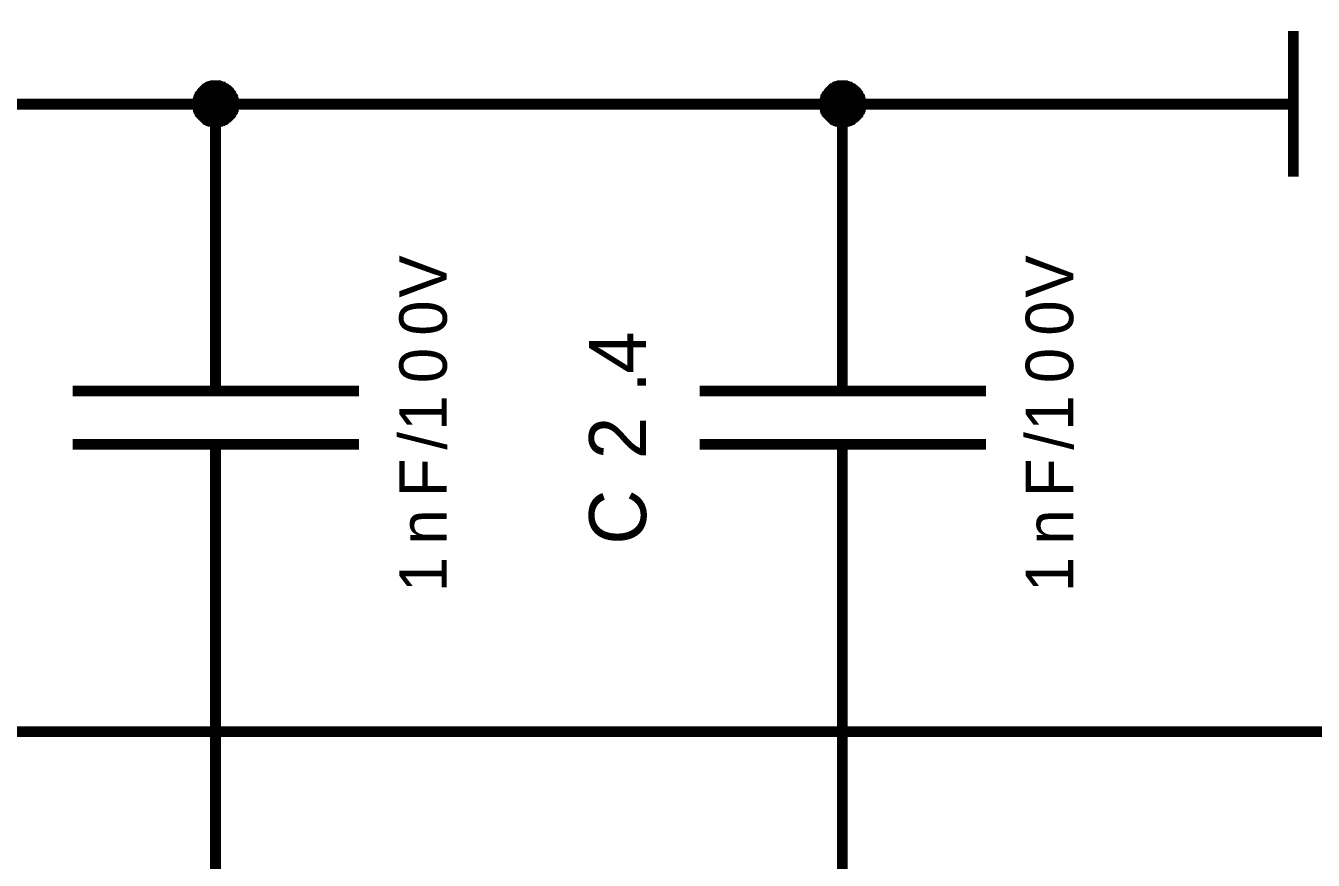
# Model space of a CAD drawing. Header units: millimetres. Extents: x 0 to 420, y 0 to 297.
# Drawn here: x 317.15 to 353.08, y 216.4 to 239.67 of the extents above; entities that cross this region are included whole.
import ezdxf

# ---------------------------------------------------------------- set-up
doc = ezdxf.new("R2010")
doc.units = ezdxf.units.MM
doc.layers.add('Sheet', color=255, linetype='Continuous')

msp = doc.modelspace()

# ---------------------------------------------------------------- linework, layer by layer
at = {"layer": 'Sheet'}
for points, const_width in [([(352.521, 239.524), (352.521, 235.467)], 0.3), ([(321.951, 237.487), (321.951, 237.521), (321.951, 237.537), (321.951, 237.57), (321.968, 237.587), (321.968, 237.62), (321.968, 237.636), (321.985, 237.67), (321.985, 237.686), (322.001, 237.703), (322.018, 237.736), (322.018, 237.752), (322.034, 237.769), (322.051, 237.785), (322.067, 237.819), (322.084, 237.835), (322.1, 237.852), (322.117, 237.868), (322.134, 237.885), (322.15, 237.901), (322.167, 237.918), (322.183, 237.918), (322.216, 237.934), (322.233, 237.951), (322.249, 237.968), (322.282, 237.968), (322.299, 237.984), (322.316, 237.984), (322.349, 237.984), (322.365, 238.001), (322.398, 238.001), (322.415, 238.001), (322.448, 238.001)], 0.3), ([(321.951, 237.487), (321.951, 237.521), (321.951, 237.537), (321.951, 237.57), (321.968, 237.587), (321.968, 237.62), (321.968, 237.636), (321.985, 237.67), (321.985, 237.686), (322.001, 237.703), (322.018, 237.736), (322.018, 237.752), (322.034, 237.769), (322.051, 237.785), (322.067, 237.819), (322.084, 237.835), (322.1, 237.852), (322.117, 237.868), (322.134, 237.885), (322.15, 237.901), (322.167, 237.918), (322.183, 237.918), (322.216, 237.934), (322.233, 237.951), (322.249, 237.968), (322.282, 237.968), (322.299, 237.984), (322.316, 237.984), (322.349, 237.984), (322.365, 238.001), (322.398, 238.001), (322.415, 238.001), (322.448, 238.001)], 0.3), ([(321.951, 237.487), (321.951, 237.521), (321.951, 237.537), (321.951, 237.57), (321.968, 237.587), (321.968, 237.62), (321.968, 237.636), (321.985, 237.67), (321.985, 237.686), (322.001, 237.703), (322.018, 237.736), (322.018, 237.752), (322.034, 237.769), (322.051, 237.785), (322.067, 237.819), (322.084, 237.835), (322.1, 237.852), (322.117, 237.868), (322.134, 237.885), (322.15, 237.901), (322.167, 237.918), (322.183, 237.918), (322.216, 237.934), (322.233, 237.951), (322.249, 237.968), (322.282, 237.968), (322.299, 237.984), (322.316, 237.984), (322.349, 237.984), (322.365, 238.001), (322.398, 238.001), (322.415, 238.001), (322.448, 238.001)], 0.3), ([(321.951, 237.487), (321.951, 237.521), (321.951, 237.537), (321.951, 237.57), (321.968, 237.587), (321.968, 237.62), (321.968, 237.636), (321.985, 237.67), (321.985, 237.686), (322.001, 237.703), (322.018, 237.736), (322.018, 237.752), (322.034, 237.769), (322.051, 237.785), (322.067, 237.819), (322.084, 237.835), (322.1, 237.852), (322.117, 237.868), (322.134, 237.885), (322.15, 237.901), (322.167, 237.918), (322.183, 237.918), (322.216, 237.934), (322.233, 237.951), (322.249, 237.968), (322.282, 237.968), (322.299, 237.984), (322.316, 237.984), (322.349, 237.984), (322.365, 238.001), (322.398, 238.001), (322.415, 238.001), (322.448, 238.001)], 0.3), ([(321.951, 237.487), (321.951, 237.521), (321.951, 237.537), (321.951, 237.57), (321.968, 237.587), (321.968, 237.62), (321.968, 237.636), (321.985, 237.67), (321.985, 237.686), (322.001, 237.703), (322.018, 237.736), (322.018, 237.752), (322.034, 237.769), (322.051, 237.785), (322.067, 237.819), (322.084, 237.835), (322.1, 237.852), (322.117, 237.868), (322.134, 237.885), (322.15, 237.901), (322.167, 237.918), (322.183, 237.918), (322.216, 237.934), (322.233, 237.951), (322.249, 237.968), (322.282, 237.968), (322.299, 237.984), (322.316, 237.984), (322.349, 237.984), (322.365, 238.001), (322.398, 238.001), (322.415, 238.001), (322.448, 238.001)], 0.0991), ([(321.951, 237.487), (321.951, 237.521), (321.951, 237.537), (321.951, 237.57), (321.968, 237.587), (321.968, 237.62), (321.968, 237.636), (321.985, 237.67), (321.985, 237.686), (322.001, 237.703), (322.018, 237.736), (322.018, 237.752), (322.034, 237.769), (322.051, 237.785), (322.067, 237.819), (322.084, 237.835), (322.1, 237.852), (322.117, 237.868), (322.134, 237.885), (322.15, 237.901), (322.167, 237.918), (322.183, 237.918), (322.216, 237.934), (322.233, 237.951), (322.249, 237.968), (322.282, 237.968), (322.299, 237.984), (322.316, 237.984), (322.349, 237.984), (322.365, 238.001), (322.398, 238.001), (322.415, 238.001), (322.448, 238.001)], 0.0991), ([(321.951, 237.487), (321.951, 237.521), (321.951, 237.537), (321.951, 237.57), (321.968, 237.587), (321.968, 237.62), (321.968, 237.636), (321.985, 237.67), (321.985, 237.686), (322.001, 237.703), (322.018, 237.736), (322.018, 237.752), (322.034, 237.769), (322.051, 237.785), (322.067, 237.819), (322.084, 237.835), (322.1, 237.852), (322.117, 237.868), (322.134, 237.885), (322.15, 237.901), (322.167, 237.918), (322.183, 237.918), (322.216, 237.934), (322.233, 237.951), (322.249, 237.968), (322.282, 237.968), (322.299, 237.984), (322.316, 237.984), (322.349, 237.984), (322.365, 238.001), (322.398, 238.001), (322.415, 238.001), (322.448, 238.001)], 0.0991), ([(321.951, 237.487), (321.951, 237.521), (321.951, 237.537), (321.951, 237.57), (321.968, 237.587), (321.968, 237.62), (321.968, 237.636), (321.985, 237.67), (321.985, 237.686), (322.001, 237.703), (322.018, 237.736), (322.018, 237.752), (322.034, 237.769), (322.051, 237.785), (322.067, 237.819), (322.084, 237.835), (322.1, 237.852), (322.117, 237.868), (322.134, 237.885), (322.15, 237.901), (322.167, 237.918), (322.183, 237.918), (322.216, 237.934), (322.233, 237.951), (322.249, 237.968), (322.282, 237.968), (322.299, 237.984), (322.316, 237.984), (322.349, 237.984), (322.365, 238.001), (322.398, 238.001), (322.415, 238.001), (322.448, 238.001)], 0.0991), ([(322.448, 238.001), (322.448, 238.001)], 0.3), ([(322.448, 238.001), (322.481, 238.001), (322.498, 238.001), (322.531, 238.001), (322.547, 237.984), (322.58, 237.984), (322.597, 237.984), (322.63, 237.968), (322.647, 237.968), (322.663, 237.951), (322.696, 237.934), (322.713, 237.918), (322.729, 237.918), (322.746, 237.901), (322.779, 237.885), (322.796, 237.868), (322.812, 237.852), (322.829, 237.835), (322.845, 237.819), (322.862, 237.785), (322.878, 237.769), (322.878, 237.752), (322.895, 237.736), (322.911, 237.703), (322.928, 237.686), (322.928, 237.67), (322.945, 237.636), (322.945, 237.62), (322.945, 237.587), (322.961, 237.57), (322.961, 237.537), (322.961, 237.521), (322.961, 237.487)], 0.3), ([(322.448, 238.001), (322.448, 238.001)], 0.3), ([(322.448, 238.001), (322.481, 238.001), (322.498, 238.001), (322.531, 238.001), (322.547, 237.984), (322.58, 237.984), (322.597, 237.984), (322.63, 237.968), (322.647, 237.968), (322.663, 237.951), (322.696, 237.934), (322.713, 237.918), (322.729, 237.918), (322.746, 237.901), (322.779, 237.885), (322.796, 237.868), (322.812, 237.852), (322.829, 237.835), (322.845, 237.819), (322.862, 237.785), (322.878, 237.769), (322.878, 237.752), (322.895, 237.736), (322.911, 237.703), (322.928, 237.686), (322.928, 237.67), (322.945, 237.636), (322.945, 237.62), (322.945, 237.587), (322.961, 237.57), (322.961, 237.537), (322.961, 237.521), (322.961, 237.487)], 0.3), ([(322.448, 238.001), (322.448, 238.001)], 0.3), ([(322.448, 238.001), (322.481, 238.001), (322.498, 238.001), (322.531, 238.001), (322.547, 237.984), (322.58, 237.984), (322.597, 237.984), (322.63, 237.968), (322.647, 237.968), (322.663, 237.951), (322.696, 237.934), (322.713, 237.918), (322.729, 237.918), (322.746, 237.901), (322.779, 237.885), (322.796, 237.868), (322.812, 237.852), (322.829, 237.835), (322.845, 237.819), (322.862, 237.785), (322.878, 237.769), (322.878, 237.752), (322.895, 237.736), (322.911, 237.703), (322.928, 237.686), (322.928, 237.67), (322.945, 237.636), (322.945, 237.62), (322.945, 237.587), (322.961, 237.57), (322.961, 237.537), (322.961, 237.521), (322.961, 237.487)], 0.3), ([(322.448, 238.001), (322.448, 238.001)], 0.3), ([(322.448, 238.001), (322.481, 238.001), (322.498, 238.001), (322.531, 238.001), (322.547, 237.984), (322.58, 237.984), (322.597, 237.984), (322.63, 237.968), (322.647, 237.968), (322.663, 237.951), (322.696, 237.934), (322.713, 237.918), (322.729, 237.918), (322.746, 237.901), (322.779, 237.885), (322.796, 237.868), (322.812, 237.852), (322.829, 237.835), (322.845, 237.819), (322.862, 237.785), (322.878, 237.769), (322.878, 237.752), (322.895, 237.736), (322.911, 237.703), (322.928, 237.686), (322.928, 237.67), (322.945, 237.636), (322.945, 237.62), (322.945, 237.587), (322.961, 237.57), (322.961, 237.537), (322.961, 237.521), (322.961, 237.487)], 0.3), ([(322.448, 238.001), (322.448, 238.001)], 0.0991), ([(322.448, 238.001), (322.481, 238.001), (322.498, 238.001), (322.531, 238.001), (322.547, 237.984), (322.58, 237.984), (322.597, 237.984), (322.63, 237.968), (322.647, 237.968), (322.663, 237.951), (322.696, 237.934), (322.713, 237.918), (322.729, 237.918), (322.746, 237.901), (322.779, 237.885), (322.796, 237.868), (322.812, 237.852), (322.829, 237.835), (322.845, 237.819), (322.862, 237.785), (322.878, 237.769), (322.878, 237.752), (322.895, 237.736), (322.911, 237.703), (322.928, 237.686), (322.928, 237.67), (322.945, 237.636), (322.945, 237.62), (322.945, 237.587), (322.961, 237.57), (322.961, 237.537), (322.961, 237.521), (322.961, 237.487)], 0.0991), ([(322.448, 238.001), (322.448, 238.001)], 0.0991), ([(322.448, 238.001), (322.481, 238.001), (322.498, 238.001), (322.531, 238.001), (322.547, 237.984), (322.58, 237.984), (322.597, 237.984), (322.63, 237.968), (322.647, 237.968), (322.663, 237.951), (322.696, 237.934), (322.713, 237.918), (322.729, 237.918), (322.746, 237.901), (322.779, 237.885), (322.796, 237.868), (322.812, 237.852), (322.829, 237.835), (322.845, 237.819), (322.862, 237.785), (322.878, 237.769), (322.878, 237.752), (322.895, 237.736), (322.911, 237.703), (322.928, 237.686), (322.928, 237.67), (322.945, 237.636), (322.945, 237.62), (322.945, 237.587), (322.961, 237.57), (322.961, 237.537), (322.961, 237.521), (322.961, 237.487)], 0.0991), ([(322.448, 238.001), (322.448, 238.001)], 0.0991), ([(322.448, 238.001), (322.481, 238.001), (322.498, 238.001), (322.531, 238.001), (322.547, 237.984), (322.58, 237.984), (322.597, 237.984), (322.63, 237.968), (322.647, 237.968), (322.663, 237.951), (322.696, 237.934), (322.713, 237.918), (322.729, 237.918), (322.746, 237.901), (322.779, 237.885), (322.796, 237.868), (322.812, 237.852), (322.829, 237.835), (322.845, 237.819), (322.862, 237.785), (322.878, 237.769), (322.878, 237.752), (322.895, 237.736), (322.911, 237.703), (322.928, 237.686), (322.928, 237.67), (322.945, 237.636), (322.945, 237.62), (322.945, 237.587), (322.961, 237.57), (322.961, 237.537), (322.961, 237.521), (322.961, 237.487)], 0.0991), ([(322.448, 238.001), (322.448, 238.001)], 0.0991), ([(322.448, 238.001), (322.481, 238.001), (322.498, 238.001), (322.531, 238.001), (322.547, 237.984), (322.58, 237.984), (322.597, 237.984), (322.63, 237.968), (322.647, 237.968), (322.663, 237.951), (322.696, 237.934), (322.713, 237.918), (322.729, 237.918), (322.746, 237.901), (322.779, 237.885), (322.796, 237.868), (322.812, 237.852), (322.829, 237.835), (322.845, 237.819), (322.862, 237.785), (322.878, 237.769), (322.878, 237.752), (322.895, 237.736), (322.911, 237.703), (322.928, 237.686), (322.928, 237.67), (322.945, 237.636), (322.945, 237.62), (322.945, 237.587), (322.961, 237.57), (322.961, 237.537), (322.961, 237.521), (322.961, 237.487)], 0.0991), ([(339.446, 237.487), (339.446, 237.521), (339.446, 237.537), (339.446, 237.57), (339.462, 237.587), (339.462, 237.62), (339.462, 237.636), (339.479, 237.67), (339.479, 237.686), (339.496, 237.703), (339.512, 237.736), (339.512, 237.752), (339.529, 237.769), (339.545, 237.785), (339.562, 237.819), (339.578, 237.835), (339.595, 237.852), (339.611, 237.868), (339.628, 237.885), (339.645, 237.901), (339.661, 237.918), (339.678, 237.918), (339.711, 237.934), (339.727, 237.951), (339.744, 237.968), (339.777, 237.968), (339.794, 237.984), (339.81, 237.984), (339.843, 237.984), (339.86, 238.001), (339.893, 238.001), (339.909, 238.001), (339.942, 238.001)], 0.3), ([(339.446, 237.487), (339.446, 237.521), (339.446, 237.537), (339.446, 237.57), (339.462, 237.587), (339.462, 237.62), (339.462, 237.636), (339.479, 237.67), (339.479, 237.686), (339.496, 237.703), (339.512, 237.736), (339.512, 237.752), (339.529, 237.769), (339.545, 237.785), (339.562, 237.819), (339.578, 237.835), (339.595, 237.852), (339.611, 237.868), (339.628, 237.885), (339.645, 237.901), (339.661, 237.918), (339.678, 237.918), (339.711, 237.934), (339.727, 237.951), (339.744, 237.968), (339.777, 237.968), (339.794, 237.984), (339.81, 237.984), (339.843, 237.984), (339.86, 238.001), (339.893, 238.001), (339.909, 238.001), (339.942, 238.001)], 0.3), ([(339.446, 237.487), (339.446, 237.521), (339.446, 237.537), (339.446, 237.57), (339.462, 237.587), (339.462, 237.62), (339.462, 237.636), (339.479, 237.67), (339.479, 237.686), (339.496, 237.703), (339.512, 237.736), (339.512, 237.752), (339.529, 237.769), (339.545, 237.785), (339.562, 237.819), (339.578, 237.835), (339.595, 237.852), (339.611, 237.868), (339.628, 237.885), (339.645, 237.901), (339.661, 237.918), (339.678, 237.918), (339.711, 237.934), (339.727, 237.951), (339.744, 237.968), (339.777, 237.968), (339.794, 237.984), (339.81, 237.984), (339.843, 237.984), (339.86, 238.001), (339.893, 238.001), (339.909, 238.001), (339.942, 238.001)], 0.3), ([(339.446, 237.487), (339.446, 237.521), (339.446, 237.537), (339.446, 237.57), (339.462, 237.587), (339.462, 237.62), (339.462, 237.636), (339.479, 237.67), (339.479, 237.686), (339.496, 237.703), (339.512, 237.736), (339.512, 237.752), (339.529, 237.769), (339.545, 237.785), (339.562, 237.819), (339.578, 237.835), (339.595, 237.852), (339.611, 237.868), (339.628, 237.885), (339.645, 237.901), (339.661, 237.918), (339.678, 237.918), (339.711, 237.934), (339.727, 237.951), (339.744, 237.968), (339.777, 237.968), (339.794, 237.984), (339.81, 237.984), (339.843, 237.984), (339.86, 238.001), (339.893, 238.001), (339.909, 238.001), (339.942, 238.001)], 0.3), ([(339.446, 237.487), (339.446, 237.521), (339.446, 237.537), (339.446, 237.57), (339.462, 237.587), (339.462, 237.62), (339.462, 237.636), (339.479, 237.67), (339.479, 237.686), (339.496, 237.703), (339.512, 237.736), (339.512, 237.752), (339.529, 237.769), (339.545, 237.785), (339.562, 237.819), (339.578, 237.835), (339.595, 237.852), (339.611, 237.868), (339.628, 237.885), (339.645, 237.901), (339.661, 237.918), (339.678, 237.918), (339.711, 237.934), (339.727, 237.951), (339.744, 237.968), (339.777, 237.968), (339.794, 237.984), (339.81, 237.984), (339.843, 237.984), (339.86, 238.001), (339.893, 238.001), (339.909, 238.001), (339.942, 238.001)], 0.0991), ([(339.446, 237.487), (339.446, 237.521), (339.446, 237.537), (339.446, 237.57), (339.462, 237.587), (339.462, 237.62), (339.462, 237.636), (339.479, 237.67), (339.479, 237.686), (339.496, 237.703), (339.512, 237.736), (339.512, 237.752), (339.529, 237.769), (339.545, 237.785), (339.562, 237.819), (339.578, 237.835), (339.595, 237.852), (339.611, 237.868), (339.628, 237.885), (339.645, 237.901), (339.661, 237.918), (339.678, 237.918), (339.711, 237.934), (339.727, 237.951), (339.744, 237.968), (339.777, 237.968), (339.794, 237.984), (339.81, 237.984), (339.843, 237.984), (339.86, 238.001), (339.893, 238.001), (339.909, 238.001), (339.942, 238.001)], 0.0991), ([(339.446, 237.487), (339.446, 237.521), (339.446, 237.537), (339.446, 237.57), (339.462, 237.587), (339.462, 237.62), (339.462, 237.636), (339.479, 237.67), (339.479, 237.686), (339.496, 237.703), (339.512, 237.736), (339.512, 237.752), (339.529, 237.769), (339.545, 237.785), (339.562, 237.819), (339.578, 237.835), (339.595, 237.852), (339.611, 237.868), (339.628, 237.885), (339.645, 237.901), (339.661, 237.918), (339.678, 237.918), (339.711, 237.934), (339.727, 237.951), (339.744, 237.968), (339.777, 237.968), (339.794, 237.984), (339.81, 237.984), (339.843, 237.984), (339.86, 238.001), (339.893, 238.001), (339.909, 238.001), (339.942, 238.001)], 0.0991), ([(339.446, 237.487), (339.446, 237.521), (339.446, 237.537), (339.446, 237.57), (339.462, 237.587), (339.462, 237.62), (339.462, 237.636), (339.479, 237.67), (339.479, 237.686), (339.496, 237.703), (339.512, 237.736), (339.512, 237.752), (339.529, 237.769), (339.545, 237.785), (339.562, 237.819), (339.578, 237.835), (339.595, 237.852), (339.611, 237.868), (339.628, 237.885), (339.645, 237.901), (339.661, 237.918), (339.678, 237.918), (339.711, 237.934), (339.727, 237.951), (339.744, 237.968), (339.777, 237.968), (339.794, 237.984), (339.81, 237.984), (339.843, 237.984), (339.86, 238.001), (339.893, 238.001), (339.909, 238.001), (339.942, 238.001)], 0.0991), ([(339.942, 238.001), (339.942, 238.001)], 0.3), ([(339.942, 238.001), (339.976, 238.001), (339.992, 238.001), (340.025, 238.001), (340.042, 237.984), (340.075, 237.984), (340.091, 237.984), (340.125, 237.968), (340.141, 237.968), (340.158, 237.951), (340.191, 237.934), (340.207, 237.918), (340.224, 237.918), (340.24, 237.901), (340.273, 237.885), (340.29, 237.868), (340.307, 237.852), (340.323, 237.835), (340.34, 237.819), (340.356, 237.785), (340.373, 237.769), (340.373, 237.752), (340.389, 237.736), (340.406, 237.703), (340.422, 237.686), (340.422, 237.67), (340.439, 237.636), (340.439, 237.62), (340.439, 237.587), (340.456, 237.57), (340.456, 237.537), (340.456, 237.521), (340.456, 237.487)], 0.3), ([(339.942, 238.001), (339.942, 238.001)], 0.3), ([(339.942, 238.001), (339.976, 238.001), (339.992, 238.001), (340.025, 238.001), (340.042, 237.984), (340.075, 237.984), (340.091, 237.984), (340.125, 237.968), (340.141, 237.968), (340.158, 237.951), (340.191, 237.934), (340.207, 237.918), (340.224, 237.918), (340.24, 237.901), (340.273, 237.885), (340.29, 237.868), (340.307, 237.852), (340.323, 237.835), (340.34, 237.819), (340.356, 237.785), (340.373, 237.769), (340.373, 237.752), (340.389, 237.736), (340.406, 237.703), (340.422, 237.686), (340.422, 237.67), (340.439, 237.636), (340.439, 237.62), (340.439, 237.587), (340.456, 237.57), (340.456, 237.537), (340.456, 237.521), (340.456, 237.487)], 0.3), ([(339.942, 238.001), (339.942, 238.001)], 0.3), ([(339.942, 238.001), (339.976, 238.001), (339.992, 238.001), (340.025, 238.001), (340.042, 237.984), (340.075, 237.984), (340.091, 237.984), (340.125, 237.968), (340.141, 237.968), (340.158, 237.951), (340.191, 237.934), (340.207, 237.918), (340.224, 237.918), (340.24, 237.901), (340.273, 237.885), (340.29, 237.868), (340.307, 237.852), (340.323, 237.835), (340.34, 237.819), (340.356, 237.785), (340.373, 237.769), (340.373, 237.752), (340.389, 237.736), (340.406, 237.703), (340.422, 237.686), (340.422, 237.67), (340.439, 237.636), (340.439, 237.62), (340.439, 237.587), (340.456, 237.57), (340.456, 237.537), (340.456, 237.521), (340.456, 237.487)], 0.3), ([(339.942, 238.001), (339.942, 238.001)], 0.3), ([(339.942, 238.001), (339.976, 238.001), (339.992, 238.001), (340.025, 238.001), (340.042, 237.984), (340.075, 237.984), (340.091, 237.984), (340.125, 237.968), (340.141, 237.968), (340.158, 237.951), (340.191, 237.934), (340.207, 237.918), (340.224, 237.918), (340.24, 237.901), (340.273, 237.885), (340.29, 237.868), (340.307, 237.852), (340.323, 237.835), (340.34, 237.819), (340.356, 237.785), (340.373, 237.769), (340.373, 237.752), (340.389, 237.736), (340.406, 237.703), (340.422, 237.686), (340.422, 237.67), (340.439, 237.636), (340.439, 237.62), (340.439, 237.587), (340.456, 237.57), (340.456, 237.537), (340.456, 237.521), (340.456, 237.487)], 0.3), ([(339.942, 238.001), (339.942, 238.001)], 0.0991), ([(339.942, 238.001), (339.976, 238.001), (339.992, 238.001), (340.025, 238.001), (340.042, 237.984), (340.075, 237.984), (340.091, 237.984), (340.125, 237.968), (340.141, 237.968), (340.158, 237.951), (340.191, 237.934), (340.207, 237.918), (340.224, 237.918), (340.24, 237.901), (340.273, 237.885), (340.29, 237.868), (340.307, 237.852), (340.323, 237.835), (340.34, 237.819), (340.356, 237.785), (340.373, 237.769), (340.373, 237.752), (340.389, 237.736), (340.406, 237.703), (340.422, 237.686), (340.422, 237.67), (340.439, 237.636), (340.439, 237.62), (340.439, 237.587), (340.456, 237.57), (340.456, 237.537), (340.456, 237.521), (340.456, 237.487)], 0.0991), ([(339.942, 238.001), (339.942, 238.001)], 0.0991), ([(339.942, 238.001), (339.976, 238.001), (339.992, 238.001), (340.025, 238.001), (340.042, 237.984), (340.075, 237.984), (340.091, 237.984), (340.125, 237.968), (340.141, 237.968), (340.158, 237.951), (340.191, 237.934), (340.207, 237.918), (340.224, 237.918), (340.24, 237.901), (340.273, 237.885), (340.29, 237.868), (340.307, 237.852), (340.323, 237.835), (340.34, 237.819), (340.356, 237.785), (340.373, 237.769), (340.373, 237.752), (340.389, 237.736), (340.406, 237.703), (340.422, 237.686), (340.422, 237.67), (340.439, 237.636), (340.439, 237.62), (340.439, 237.587), (340.456, 237.57), (340.456, 237.537), (340.456, 237.521), (340.456, 237.487)], 0.0991), ([(339.942, 238.001), (339.942, 238.001)], 0.0991), ([(339.942, 238.001), (339.976, 238.001), (339.992, 238.001), (340.025, 238.001), (340.042, 237.984), (340.075, 237.984), (340.091, 237.984), (340.125, 237.968), (340.141, 237.968), (340.158, 237.951), (340.191, 237.934), (340.207, 237.918), (340.224, 237.918), (340.24, 237.901), (340.273, 237.885), (340.29, 237.868), (340.307, 237.852), (340.323, 237.835), (340.34, 237.819), (340.356, 237.785), (340.373, 237.769), (340.373, 237.752), (340.389, 237.736), (340.406, 237.703), (340.422, 237.686), (340.422, 237.67), (340.439, 237.636), (340.439, 237.62), (340.439, 237.587), (340.456, 237.57), (340.456, 237.537), (340.456, 237.521), (340.456, 237.487)], 0.0991), ([(339.942, 238.001), (339.942, 238.001)], 0.0991), ([(339.942, 238.001), (339.976, 238.001), (339.992, 238.001), (340.025, 238.001), (340.042, 237.984), (340.075, 237.984), (340.091, 237.984), (340.125, 237.968), (340.141, 237.968), (340.158, 237.951), (340.191, 237.934), (340.207, 237.918), (340.224, 237.918), (340.24, 237.901), (340.273, 237.885), (340.29, 237.868), (340.307, 237.852), (340.323, 237.835), (340.34, 237.819), (340.356, 237.785), (340.373, 237.769), (340.373, 237.752), (340.389, 237.736), (340.406, 237.703), (340.422, 237.686), (340.422, 237.67), (340.439, 237.636), (340.439, 237.62), (340.439, 237.587), (340.456, 237.57), (340.456, 237.537), (340.456, 237.521), (340.456, 237.487)], 0.0991), ([(287.476, 232.487), (287.476, 237.487), (304.97, 237.487), (322.448, 237.487), (339.942, 237.487), (339.942, 232.487)], 0.3), ([(322.448, 236.991), (322.415, 236.991), (322.398, 236.991), (322.365, 236.991), (322.349, 237.007), (322.316, 237.007), (322.299, 237.007), (322.282, 237.024), (322.249, 237.024), (322.233, 237.04), (322.216, 237.057), (322.183, 237.057), (322.167, 237.073), (322.15, 237.09), (322.134, 237.107), (322.117, 237.123), (322.1, 237.14), (322.084, 237.156), (322.067, 237.173), (322.051, 237.189), (322.034, 237.206), (322.018, 237.222), (322.018, 237.256), (322.001, 237.272), (321.985, 237.289), (321.985, 237.322), (321.968, 237.338), (321.968, 237.355), (321.968, 237.388), (321.951, 237.405), (321.951, 237.438), (321.951, 237.454), (321.951, 237.487)], 0.3), ([(321.951, 237.487), (321.951, 237.487)], 0.3), ([(322.448, 236.991), (322.415, 236.991), (322.398, 236.991), (322.365, 236.991), (322.349, 237.007), (322.316, 237.007), (322.299, 237.007), (322.282, 237.024), (322.249, 237.024), (322.233, 237.04), (322.216, 237.057), (322.183, 237.057), (322.167, 237.073), (322.15, 237.09), (322.134, 237.107), (322.117, 237.123), (322.1, 237.14), (322.084, 237.156), (322.067, 237.173), (322.051, 237.189), (322.034, 237.206), (322.018, 237.222), (322.018, 237.256), (322.001, 237.272), (321.985, 237.289), (321.985, 237.322), (321.968, 237.338), (321.968, 237.355), (321.968, 237.388), (321.951, 237.405), (321.951, 237.438), (321.951, 237.454), (321.951, 237.487)], 0.3), ([(321.951, 237.487), (321.951, 237.487)], 0.3), ([(322.448, 236.991), (322.415, 236.991), (322.398, 236.991), (322.365, 236.991), (322.349, 237.007), (322.316, 237.007), (322.299, 237.007), (322.282, 237.024), (322.249, 237.024), (322.233, 237.04), (322.216, 237.057), (322.183, 237.057), (322.167, 237.073), (322.15, 237.09), (322.134, 237.107), (322.117, 237.123), (322.1, 237.14), (322.084, 237.156), (322.067, 237.173), (322.051, 237.189), (322.034, 237.206), (322.018, 237.222), (322.018, 237.256), (322.001, 237.272), (321.985, 237.289), (321.985, 237.322), (321.968, 237.338), (321.968, 237.355), (321.968, 237.388), (321.951, 237.405), (321.951, 237.438), (321.951, 237.454), (321.951, 237.487)], 0.3), ([(321.951, 237.487), (321.951, 237.487)], 0.3), ([(322.448, 236.991), (322.415, 236.991), (322.398, 236.991), (322.365, 236.991), (322.349, 237.007), (322.316, 237.007), (322.299, 237.007), (322.282, 237.024), (322.249, 237.024), (322.233, 237.04), (322.216, 237.057), (322.183, 237.057), (322.167, 237.073), (322.15, 237.09), (322.134, 237.107), (322.117, 237.123), (322.1, 237.14), (322.084, 237.156), (322.067, 237.173), (322.051, 237.189), (322.034, 237.206), (322.018, 237.222), (322.018, 237.256), (322.001, 237.272), (321.985, 237.289), (321.985, 237.322), (321.968, 237.338), (321.968, 237.355), (321.968, 237.388), (321.951, 237.405), (321.951, 237.438), (321.951, 237.454), (321.951, 237.487)], 0.3), ([(321.951, 237.487), (321.951, 237.487)], 0.3), ([(322.448, 236.991), (322.415, 236.991), (322.398, 236.991), (322.365, 236.991), (322.349, 237.007), (322.316, 237.007), (322.299, 237.007), (322.282, 237.024), (322.249, 237.024), (322.233, 237.04), (322.216, 237.057), (322.183, 237.057), (322.167, 237.073), (322.15, 237.09), (322.134, 237.107), (322.117, 237.123), (322.1, 237.14), (322.084, 237.156), (322.067, 237.173), (322.051, 237.189), (322.034, 237.206), (322.018, 237.222), (322.018, 237.256), (322.001, 237.272), (321.985, 237.289), (321.985, 237.322), (321.968, 237.338), (321.968, 237.355), (321.968, 237.388), (321.951, 237.405), (321.951, 237.438), (321.951, 237.454), (321.951, 237.487)], 0.0991), ([(321.951, 237.487), (321.951, 237.487)], 0.0991), ([(322.448, 236.991), (322.415, 236.991), (322.398, 236.991), (322.365, 236.991), (322.349, 237.007), (322.316, 237.007), (322.299, 237.007), (322.282, 237.024), (322.249, 237.024), (322.233, 237.04), (322.216, 237.057), (322.183, 237.057), (322.167, 237.073), (322.15, 237.09), (322.134, 237.107), (322.117, 237.123), (322.1, 237.14), (322.084, 237.156), (322.067, 237.173), (322.051, 237.189), (322.034, 237.206), (322.018, 237.222), (322.018, 237.256), (322.001, 237.272), (321.985, 237.289), (321.985, 237.322), (321.968, 237.338), (321.968, 237.355), (321.968, 237.388), (321.951, 237.405), (321.951, 237.438), (321.951, 237.454), (321.951, 237.487)], 0.0991), ([(321.951, 237.487), (321.951, 237.487)], 0.0991), ([(322.448, 236.991), (322.415, 236.991), (322.398, 236.991), (322.365, 236.991), (322.349, 237.007), (322.316, 237.007), (322.299, 237.007), (322.282, 237.024), (322.249, 237.024), (322.233, 237.04), (322.216, 237.057), (322.183, 237.057), (322.167, 237.073), (322.15, 237.09), (322.134, 237.107), (322.117, 237.123), (322.1, 237.14), (322.084, 237.156), (322.067, 237.173), (322.051, 237.189), (322.034, 237.206), (322.018, 237.222), (322.018, 237.256), (322.001, 237.272), (321.985, 237.289), (321.985, 237.322), (321.968, 237.338), (321.968, 237.355), (321.968, 237.388), (321.951, 237.405), (321.951, 237.438), (321.951, 237.454), (321.951, 237.487)], 0.0991), ([(321.951, 237.487), (321.951, 237.487)], 0.0991), ([(322.448, 236.991), (322.415, 236.991), (322.398, 236.991), (322.365, 236.991), (322.349, 237.007), (322.316, 237.007), (322.299, 237.007), (322.282, 237.024), (322.249, 237.024), (322.233, 237.04), (322.216, 237.057), (322.183, 237.057), (322.167, 237.073), (322.15, 237.09), (322.134, 237.107), (322.117, 237.123), (322.1, 237.14), (322.084, 237.156), (322.067, 237.173), (322.051, 237.189), (322.034, 237.206), (322.018, 237.222), (322.018, 237.256), (322.001, 237.272), (321.985, 237.289), (321.985, 237.322), (321.968, 237.338), (321.968, 237.355), (321.968, 237.388), (321.951, 237.405), (321.951, 237.438), (321.951, 237.454), (321.951, 237.487)], 0.0991), ([(321.951, 237.487), (321.951, 237.487)], 0.0991), ([(322.961, 237.487), (322.961, 237.454), (322.961, 237.438), (322.961, 237.405), (322.945, 237.388), (322.945, 237.355), (322.945, 237.338), (322.928, 237.322), (322.928, 237.289), (322.911, 237.272), (322.895, 237.256), (322.878, 237.222), (322.878, 237.206), (322.862, 237.189), (322.845, 237.173), (322.829, 237.156), (322.812, 237.14), (322.796, 237.123), (322.779, 237.107), (322.746, 237.09), (322.729, 237.073), (322.713, 237.057), (322.696, 237.057), (322.663, 237.04), (322.647, 237.024), (322.63, 237.024), (322.597, 237.007), (322.58, 237.007), (322.547, 237.007), (322.531, 236.991), (322.498, 236.991), (322.481, 236.991), (322.448, 236.991)], 0.3), ([(322.448, 232.487), (322.448, 237.487)], 0.3), ([(322.961, 237.487), (322.961, 237.454), (322.961, 237.438), (322.961, 237.405), (322.945, 237.388), (322.945, 237.355), (322.945, 237.338), (322.928, 237.322), (322.928, 237.289), (322.911, 237.272), (322.895, 237.256), (322.878, 237.222), (322.878, 237.206), (322.862, 237.189), (322.845, 237.173), (322.829, 237.156), (322.812, 237.14), (322.796, 237.123), (322.779, 237.107), (322.746, 237.09), (322.729, 237.073), (322.713, 237.057), (322.696, 237.057), (322.663, 237.04), (322.647, 237.024), (322.63, 237.024), (322.597, 237.007), (322.58, 237.007), (322.547, 237.007), (322.531, 236.991), (322.498, 236.991), (322.481, 236.991), (322.448, 236.991)], 0.3), ([(322.961, 237.487), (322.961, 237.454), (322.961, 237.438), (322.961, 237.405), (322.945, 237.388), (322.945, 237.355), (322.945, 237.338), (322.928, 237.322), (322.928, 237.289), (322.911, 237.272), (322.895, 237.256), (322.878, 237.222), (322.878, 237.206), (322.862, 237.189), (322.845, 237.173), (322.829, 237.156), (322.812, 237.14), (322.796, 237.123), (322.779, 237.107), (322.746, 237.09), (322.729, 237.073), (322.713, 237.057), (322.696, 237.057), (322.663, 237.04), (322.647, 237.024), (322.63, 237.024), (322.597, 237.007), (322.58, 237.007), (322.547, 237.007), (322.531, 236.991), (322.498, 236.991), (322.481, 236.991), (322.448, 236.991)], 0.3), ([(322.961, 237.487), (322.961, 237.454), (322.961, 237.438), (322.961, 237.405), (322.945, 237.388), (322.945, 237.355), (322.945, 237.338), (322.928, 237.322), (322.928, 237.289), (322.911, 237.272), (322.895, 237.256), (322.878, 237.222), (322.878, 237.206), (322.862, 237.189), (322.845, 237.173), (322.829, 237.156), (322.812, 237.14), (322.796, 237.123), (322.779, 237.107), (322.746, 237.09), (322.729, 237.073), (322.713, 237.057), (322.696, 237.057), (322.663, 237.04), (322.647, 237.024), (322.63, 237.024), (322.597, 237.007), (322.58, 237.007), (322.547, 237.007), (322.531, 236.991), (322.498, 236.991), (322.481, 236.991), (322.448, 236.991)], 0.3), ([(322.961, 237.487), (322.961, 237.454), (322.961, 237.438), (322.961, 237.405), (322.945, 237.388), (322.945, 237.355), (322.945, 237.338), (322.928, 237.322), (322.928, 237.289), (322.911, 237.272), (322.895, 237.256), (322.878, 237.222), (322.878, 237.206), (322.862, 237.189), (322.845, 237.173), (322.829, 237.156), (322.812, 237.14), (322.796, 237.123), (322.779, 237.107), (322.746, 237.09), (322.729, 237.073), (322.713, 237.057), (322.696, 237.057), (322.663, 237.04), (322.647, 237.024), (322.63, 237.024), (322.597, 237.007), (322.58, 237.007), (322.547, 237.007), (322.531, 236.991), (322.498, 236.991), (322.481, 236.991), (322.448, 236.991)], 0.0991), ([(322.961, 237.487), (322.961, 237.454), (322.961, 237.438), (322.961, 237.405), (322.945, 237.388), (322.945, 237.355), (322.945, 237.338), (322.928, 237.322), (322.928, 237.289), (322.911, 237.272), (322.895, 237.256), (322.878, 237.222), (322.878, 237.206), (322.862, 237.189), (322.845, 237.173), (322.829, 237.156), (322.812, 237.14), (322.796, 237.123), (322.779, 237.107), (322.746, 237.09), (322.729, 237.073), (322.713, 237.057), (322.696, 237.057), (322.663, 237.04), (322.647, 237.024), (322.63, 237.024), (322.597, 237.007), (322.58, 237.007), (322.547, 237.007), (322.531, 236.991), (322.498, 236.991), (322.481, 236.991), (322.448, 236.991)], 0.0991), ([(322.961, 237.487), (322.961, 237.454), (322.961, 237.438), (322.961, 237.405), (322.945, 237.388), (322.945, 237.355), (322.945, 237.338), (322.928, 237.322), (322.928, 237.289), (322.911, 237.272), (322.895, 237.256), (322.878, 237.222), (322.878, 237.206), (322.862, 237.189), (322.845, 237.173), (322.829, 237.156), (322.812, 237.14), (322.796, 237.123), (322.779, 237.107), (322.746, 237.09), (322.729, 237.073), (322.713, 237.057), (322.696, 237.057), (322.663, 237.04), (322.647, 237.024), (322.63, 237.024), (322.597, 237.007), (322.58, 237.007), (322.547, 237.007), (322.531, 236.991), (322.498, 236.991), (322.481, 236.991), (322.448, 236.991)], 0.0991), ([(322.961, 237.487), (322.961, 237.454), (322.961, 237.438), (322.961, 237.405), (322.945, 237.388), (322.945, 237.355), (322.945, 237.338), (322.928, 237.322), (322.928, 237.289), (322.911, 237.272), (322.895, 237.256), (322.878, 237.222), (322.878, 237.206), (322.862, 237.189), (322.845, 237.173), (322.829, 237.156), (322.812, 237.14), (322.796, 237.123), (322.779, 237.107), (322.746, 237.09), (322.729, 237.073), (322.713, 237.057), (322.696, 237.057), (322.663, 237.04), (322.647, 237.024), (322.63, 237.024), (322.597, 237.007), (322.58, 237.007), (322.547, 237.007), (322.531, 236.991), (322.498, 236.991), (322.481, 236.991), (322.448, 236.991)], 0.0991), ([(322.961, 237.487), (322.961, 237.487), (322.961, 237.487), (322.961, 237.487), (322.961, 237.487), (322.961, 237.487), (322.961, 237.487), (322.961, 237.487), (322.961, 237.487), (322.961, 237.487), (322.961, 237.487), (322.961, 237.487), (322.961, 237.487), (322.961, 237.487), (322.961, 237.487), (322.961, 237.487), (322.961, 237.487), (322.961, 237.487), (322.961, 237.487), (322.961, 237.487), (322.961, 237.487), (322.961, 237.487), (322.961, 237.487), (322.961, 237.487), (322.961, 237.487), (322.961, 237.487), (322.961, 237.487), (322.961, 237.487), (322.961, 237.487), (322.961, 237.487), (322.961, 237.487), (322.961, 237.487), (322.961, 237.487)], 0.3), ([(322.961, 237.487), (322.961, 237.487)], 0.3), ([(322.961, 237.487), (322.961, 237.487), (322.961, 237.487), (322.961, 237.487), (322.961, 237.487), (322.961, 237.487), (322.961, 237.487), (322.961, 237.487), (322.961, 237.487), (322.961, 237.487), (322.961, 237.487), (322.961, 237.487), (322.961, 237.487), (322.961, 237.487), (322.961, 237.487), (322.961, 237.487), (322.961, 237.487), (322.961, 237.487), (322.961, 237.487), (322.961, 237.487), (322.961, 237.487), (322.961, 237.487), (322.961, 237.487), (322.961, 237.487), (322.961, 237.487), (322.961, 237.487), (322.961, 237.487), (322.961, 237.487), (322.961, 237.487), (322.961, 237.487), (322.961, 237.487), (322.961, 237.487), (322.961, 237.487)], 0.3), ([(322.961, 237.487), (322.961, 237.487)], 0.3), ([(322.961, 237.487), (322.961, 237.487), (322.961, 237.487), (322.961, 237.487), (322.961, 237.487), (322.961, 237.487), (322.961, 237.487), (322.961, 237.487), (322.961, 237.487), (322.961, 237.487), (322.961, 237.487), (322.961, 237.487), (322.961, 237.487), (322.961, 237.487), (322.961, 237.487), (322.961, 237.487), (322.961, 237.487), (322.961, 237.487), (322.961, 237.487), (322.961, 237.487), (322.961, 237.487), (322.961, 237.487), (322.961, 237.487), (322.961, 237.487), (322.961, 237.487), (322.961, 237.487), (322.961, 237.487), (322.961, 237.487), (322.961, 237.487), (322.961, 237.487), (322.961, 237.487), (322.961, 237.487), (322.961, 237.487)], 0.3), ([(322.961, 237.487), (322.961, 237.487)], 0.3), ([(322.961, 237.487), (322.961, 237.487), (322.961, 237.487), (322.961, 237.487), (322.961, 237.487), (322.961, 237.487), (322.961, 237.487), (322.961, 237.487), (322.961, 237.487), (322.961, 237.487), (322.961, 237.487), (322.961, 237.487), (322.961, 237.487), (322.961, 237.487), (322.961, 237.487), (322.961, 237.487), (322.961, 237.487), (322.961, 237.487), (322.961, 237.487), (322.961, 237.487), (322.961, 237.487), (322.961, 237.487), (322.961, 237.487), (322.961, 237.487), (322.961, 237.487), (322.961, 237.487), (322.961, 237.487), (322.961, 237.487), (322.961, 237.487), (322.961, 237.487), (322.961, 237.487), (322.961, 237.487), (322.961, 237.487)], 0.3), ([(322.961, 237.487), (322.961, 237.487)], 0.3), ([(322.961, 237.487), (322.961, 237.487), (322.961, 237.487), (322.961, 237.487), (322.961, 237.487), (322.961, 237.487), (322.961, 237.487), (322.961, 237.487), (322.961, 237.487), (322.961, 237.487), (322.961, 237.487), (322.961, 237.487), (322.961, 237.487), (322.961, 237.487), (322.961, 237.487), (322.961, 237.487), (322.961, 237.487), (322.961, 237.487), (322.961, 237.487), (322.961, 237.487), (322.961, 237.487), (322.961, 237.487), (322.961, 237.487), (322.961, 237.487), (322.961, 237.487), (322.961, 237.487), (322.961, 237.487), (322.961, 237.487), (322.961, 237.487), (322.961, 237.487), (322.961, 237.487), (322.961, 237.487), (322.961, 237.487)], 0.0991), ([(322.961, 237.487), (322.961, 237.487)], 0.0991), ([(322.961, 237.487), (322.961, 237.487), (322.961, 237.487), (322.961, 237.487), (322.961, 237.487), (322.961, 237.487), (322.961, 237.487), (322.961, 237.487), (322.961, 237.487), (322.961, 237.487), (322.961, 237.487), (322.961, 237.487), (322.961, 237.487), (322.961, 237.487), (322.961, 237.487), (322.961, 237.487), (322.961, 237.487), (322.961, 237.487), (322.961, 237.487), (322.961, 237.487), (322.961, 237.487), (322.961, 237.487), (322.961, 237.487), (322.961, 237.487), (322.961, 237.487), (322.961, 237.487), (322.961, 237.487), (322.961, 237.487), (322.961, 237.487), (322.961, 237.487), (322.961, 237.487), (322.961, 237.487), (322.961, 237.487)], 0.0991), ([(322.961, 237.487), (322.961, 237.487)], 0.0991), ([(322.961, 237.487), (322.961, 237.487), (322.961, 237.487), (322.961, 237.487), (322.961, 237.487), (322.961, 237.487), (322.961, 237.487), (322.961, 237.487), (322.961, 237.487), (322.961, 237.487), (322.961, 237.487), (322.961, 237.487), (322.961, 237.487), (322.961, 237.487), (322.961, 237.487), (322.961, 237.487), (322.961, 237.487), (322.961, 237.487), (322.961, 237.487), (322.961, 237.487), (322.961, 237.487), (322.961, 237.487), (322.961, 237.487), (322.961, 237.487), (322.961, 237.487), (322.961, 237.487), (322.961, 237.487), (322.961, 237.487), (322.961, 237.487), (322.961, 237.487), (322.961, 237.487), (322.961, 237.487), (322.961, 237.487)], 0.0991), ([(322.961, 237.487), (322.961, 237.487)], 0.0991), ([(322.961, 237.487), (322.961, 237.487), (322.961, 237.487), (322.961, 237.487), (322.961, 237.487), (322.961, 237.487), (322.961, 237.487), (322.961, 237.487), (322.961, 237.487), (322.961, 237.487), (322.961, 237.487), (322.961, 237.487), (322.961, 237.487), (322.961, 237.487), (322.961, 237.487), (322.961, 237.487), (322.961, 237.487), (322.961, 237.487), (322.961, 237.487), (322.961, 237.487), (322.961, 237.487), (322.961, 237.487), (322.961, 237.487), (322.961, 237.487), (322.961, 237.487), (322.961, 237.487), (322.961, 237.487), (322.961, 237.487), (322.961, 237.487), (322.961, 237.487), (322.961, 237.487), (322.961, 237.487), (322.961, 237.487)], 0.0991), ([(322.961, 237.487), (322.961, 237.487)], 0.0991), ([(339.942, 236.991), (339.909, 236.991), (339.893, 236.991), (339.86, 236.991), (339.843, 237.007), (339.81, 237.007), (339.794, 237.007), (339.777, 237.024), (339.744, 237.024), (339.727, 237.04), (339.711, 237.057), (339.678, 237.057), (339.661, 237.073), (339.645, 237.09), (339.628, 237.107), (339.611, 237.123), (339.595, 237.14), (339.578, 237.156), (339.562, 237.173), (339.545, 237.189), (339.529, 237.206), (339.512, 237.222), (339.512, 237.256), (339.496, 237.272), (339.479, 237.289), (339.479, 237.322), (339.462, 237.338), (339.462, 237.355), (339.462, 237.388), (339.446, 237.405), (339.446, 237.438), (339.446, 237.454), (339.446, 237.487)], 0.3), ([(339.446, 237.487), (339.446, 237.487)], 0.3), ([(339.942, 236.991), (339.909, 236.991), (339.893, 236.991), (339.86, 236.991), (339.843, 237.007), (339.81, 237.007), (339.794, 237.007), (339.777, 237.024), (339.744, 237.024), (339.727, 237.04), (339.711, 237.057), (339.678, 237.057), (339.661, 237.073), (339.645, 237.09), (339.628, 237.107), (339.611, 237.123), (339.595, 237.14), (339.578, 237.156), (339.562, 237.173), (339.545, 237.189), (339.529, 237.206), (339.512, 237.222), (339.512, 237.256), (339.496, 237.272), (339.479, 237.289), (339.479, 237.322), (339.462, 237.338), (339.462, 237.355), (339.462, 237.388), (339.446, 237.405), (339.446, 237.438), (339.446, 237.454), (339.446, 237.487)], 0.3), ([(339.446, 237.487), (339.446, 237.487)], 0.3), ([(339.942, 236.991), (339.909, 236.991), (339.893, 236.991), (339.86, 236.991), (339.843, 237.007), (339.81, 237.007), (339.794, 237.007), (339.777, 237.024), (339.744, 237.024), (339.727, 237.04), (339.711, 237.057), (339.678, 237.057), (339.661, 237.073), (339.645, 237.09), (339.628, 237.107), (339.611, 237.123), (339.595, 237.14), (339.578, 237.156), (339.562, 237.173), (339.545, 237.189), (339.529, 237.206), (339.512, 237.222), (339.512, 237.256), (339.496, 237.272), (339.479, 237.289), (339.479, 237.322), (339.462, 237.338), (339.462, 237.355), (339.462, 237.388), (339.446, 237.405), (339.446, 237.438), (339.446, 237.454), (339.446, 237.487)], 0.3), ([(339.446, 237.487), (339.446, 237.487)], 0.3), ([(339.942, 236.991), (339.909, 236.991), (339.893, 236.991), (339.86, 236.991), (339.843, 237.007), (339.81, 237.007), (339.794, 237.007), (339.777, 237.024), (339.744, 237.024), (339.727, 237.04), (339.711, 237.057), (339.678, 237.057), (339.661, 237.073), (339.645, 237.09), (339.628, 237.107), (339.611, 237.123), (339.595, 237.14), (339.578, 237.156), (339.562, 237.173), (339.545, 237.189), (339.529, 237.206), (339.512, 237.222), (339.512, 237.256), (339.496, 237.272), (339.479, 237.289), (339.479, 237.322), (339.462, 237.338), (339.462, 237.355), (339.462, 237.388), (339.446, 237.405), (339.446, 237.438), (339.446, 237.454), (339.446, 237.487)], 0.3), ([(339.446, 237.487), (339.446, 237.487)], 0.3), ([(339.942, 236.991), (339.909, 236.991), (339.893, 236.991), (339.86, 236.991), (339.843, 237.007), (339.81, 237.007), (339.794, 237.007), (339.777, 237.024), (339.744, 237.024), (339.727, 237.04), (339.711, 237.057), (339.678, 237.057), (339.661, 237.073), (339.645, 237.09), (339.628, 237.107), (339.611, 237.123), (339.595, 237.14), (339.578, 237.156), (339.562, 237.173), (339.545, 237.189), (339.529, 237.206), (339.512, 237.222), (339.512, 237.256), (339.496, 237.272), (339.479, 237.289), (339.479, 237.322), (339.462, 237.338), (339.462, 237.355), (339.462, 237.388), (339.446, 237.405), (339.446, 237.438), (339.446, 237.454), (339.446, 237.487)], 0.0991), ([(339.446, 237.487), (339.446, 237.487)], 0.0991), ([(339.942, 236.991), (339.909, 236.991), (339.893, 236.991), (339.86, 236.991), (339.843, 237.007), (339.81, 237.007), (339.794, 237.007), (339.777, 237.024), (339.744, 237.024), (339.727, 237.04), (339.711, 237.057), (339.678, 237.057), (339.661, 237.073), (339.645, 237.09), (339.628, 237.107), (339.611, 237.123), (339.595, 237.14), (339.578, 237.156), (339.562, 237.173), (339.545, 237.189), (339.529, 237.206), (339.512, 237.222), (339.512, 237.256), (339.496, 237.272), (339.479, 237.289), (339.479, 237.322), (339.462, 237.338), (339.462, 237.355), (339.462, 237.388), (339.446, 237.405), (339.446, 237.438), (339.446, 237.454), (339.446, 237.487)], 0.0991), ([(339.446, 237.487), (339.446, 237.487)], 0.0991), ([(339.942, 236.991), (339.909, 236.991), (339.893, 236.991), (339.86, 236.991), (339.843, 237.007), (339.81, 237.007), (339.794, 237.007), (339.777, 237.024), (339.744, 237.024), (339.727, 237.04), (339.711, 237.057), (339.678, 237.057), (339.661, 237.073), (339.645, 237.09), (339.628, 237.107), (339.611, 237.123), (339.595, 237.14), (339.578, 237.156), (339.562, 237.173), (339.545, 237.189), (339.529, 237.206), (339.512, 237.222), (339.512, 237.256), (339.496, 237.272), (339.479, 237.289), (339.479, 237.322), (339.462, 237.338), (339.462, 237.355), (339.462, 237.388), (339.446, 237.405), (339.446, 237.438), (339.446, 237.454), (339.446, 237.487)], 0.0991), ([(339.446, 237.487), (339.446, 237.487)], 0.0991), ([(339.942, 236.991), (339.909, 236.991), (339.893, 236.991), (339.86, 236.991), (339.843, 237.007), (339.81, 237.007), (339.794, 237.007), (339.777, 237.024), (339.744, 237.024), (339.727, 237.04), (339.711, 237.057), (339.678, 237.057), (339.661, 237.073), (339.645, 237.09), (339.628, 237.107), (339.611, 237.123), (339.595, 237.14), (339.578, 237.156), (339.562, 237.173), (339.545, 237.189), (339.529, 237.206), (339.512, 237.222), (339.512, 237.256), (339.496, 237.272), (339.479, 237.289), (339.479, 237.322), (339.462, 237.338), (339.462, 237.355), (339.462, 237.388), (339.446, 237.405), (339.446, 237.438), (339.446, 237.454), (339.446, 237.487)], 0.0991), ([(339.446, 237.487), (339.446, 237.487)], 0.0991), ([(340.456, 237.487), (340.456, 237.454), (340.456, 237.438), (340.456, 237.405), (340.439, 237.388), (340.439, 237.355), (340.439, 237.338), (340.422, 237.322), (340.422, 237.289), (340.406, 237.272), (340.389, 237.256), (340.373, 237.222), (340.373, 237.206), (340.356, 237.189), (340.34, 237.173), (340.323, 237.156), (340.307, 237.14), (340.29, 237.123), (340.273, 237.107), (340.24, 237.09), (340.224, 237.073), (340.207, 237.057), (340.191, 237.057), (340.158, 237.04), (340.141, 237.024), (340.125, 237.024), (340.091, 237.007), (340.075, 237.007), (340.042, 237.007), (340.025, 236.991), (339.992, 236.991), (339.976, 236.991), (339.942, 236.991)], 0.3), ([(339.942, 237.487), (347.44, 237.487)], 0.3), ([(340.456, 237.487), (340.456, 237.454), (340.456, 237.438), (340.456, 237.405), (340.439, 237.388), (340.439, 237.355), (340.439, 237.338), (340.422, 237.322), (340.422, 237.289), (340.406, 237.272), (340.389, 237.256), (340.373, 237.222), (340.373, 237.206), (340.356, 237.189), (340.34, 237.173), (340.323, 237.156), (340.307, 237.14), (340.29, 237.123), (340.273, 237.107), (340.24, 237.09), (340.224, 237.073), (340.207, 237.057), (340.191, 237.057), (340.158, 237.04), (340.141, 237.024), (340.125, 237.024), (340.091, 237.007), (340.075, 237.007), (340.042, 237.007), (340.025, 236.991), (339.992, 236.991), (339.976, 236.991), (339.942, 236.991)], 0.3), ([(340.456, 237.487), (340.456, 237.454), (340.456, 237.438), (340.456, 237.405), (340.439, 237.388), (340.439, 237.355), (340.439, 237.338), (340.422, 237.322), (340.422, 237.289), (340.406, 237.272), (340.389, 237.256), (340.373, 237.222), (340.373, 237.206), (340.356, 237.189), (340.34, 237.173), (340.323, 237.156), (340.307, 237.14), (340.29, 237.123), (340.273, 237.107), (340.24, 237.09), (340.224, 237.073), (340.207, 237.057), (340.191, 237.057), (340.158, 237.04), (340.141, 237.024), (340.125, 237.024), (340.091, 237.007), (340.075, 237.007), (340.042, 237.007), (340.025, 236.991), (339.992, 236.991), (339.976, 236.991), (339.942, 236.991)], 0.3), ([(340.456, 237.487), (340.456, 237.454), (340.456, 237.438), (340.456, 237.405), (340.439, 237.388), (340.439, 237.355), (340.439, 237.338), (340.422, 237.322), (340.422, 237.289), (340.406, 237.272), (340.389, 237.256), (340.373, 237.222), (340.373, 237.206), (340.356, 237.189), (340.34, 237.173), (340.323, 237.156), (340.307, 237.14), (340.29, 237.123), (340.273, 237.107), (340.24, 237.09), (340.224, 237.073), (340.207, 237.057), (340.191, 237.057), (340.158, 237.04), (340.141, 237.024), (340.125, 237.024), (340.091, 237.007), (340.075, 237.007), (340.042, 237.007), (340.025, 236.991), (339.992, 236.991), (339.976, 236.991), (339.942, 236.991)], 0.3), ([(340.456, 237.487), (340.456, 237.454), (340.456, 237.438), (340.456, 237.405), (340.439, 237.388), (340.439, 237.355), (340.439, 237.338), (340.422, 237.322), (340.422, 237.289), (340.406, 237.272), (340.389, 237.256), (340.373, 237.222), (340.373, 237.206), (340.356, 237.189), (340.34, 237.173), (340.323, 237.156), (340.307, 237.14), (340.29, 237.123), (340.273, 237.107), (340.24, 237.09), (340.224, 237.073), (340.207, 237.057), (340.191, 237.057), (340.158, 237.04), (340.141, 237.024), (340.125, 237.024), (340.091, 237.007), (340.075, 237.007), (340.042, 237.007), (340.025, 236.991), (339.992, 236.991), (339.976, 236.991), (339.942, 236.991)], 0.0991), ([(340.456, 237.487), (340.456, 237.454), (340.456, 237.438), (340.456, 237.405), (340.439, 237.388), (340.439, 237.355), (340.439, 237.338), (340.422, 237.322), (340.422, 237.289), (340.406, 237.272), (340.389, 237.256), (340.373, 237.222), (340.373, 237.206), (340.356, 237.189), (340.34, 237.173), (340.323, 237.156), (340.307, 237.14), (340.29, 237.123), (340.273, 237.107), (340.24, 237.09), (340.224, 237.073), (340.207, 237.057), (340.191, 237.057), (340.158, 237.04), (340.141, 237.024), (340.125, 237.024), (340.091, 237.007), (340.075, 237.007), (340.042, 237.007), (340.025, 236.991), (339.992, 236.991), (339.976, 236.991), (339.942, 236.991)], 0.0991), ([(340.456, 237.487), (340.456, 237.454), (340.456, 237.438), (340.456, 237.405), (340.439, 237.388), (340.439, 237.355), (340.439, 237.338), (340.422, 237.322), (340.422, 237.289), (340.406, 237.272), (340.389, 237.256), (340.373, 237.222), (340.373, 237.206), (340.356, 237.189), (340.34, 237.173), (340.323, 237.156), (340.307, 237.14), (340.29, 237.123), (340.273, 237.107), (340.24, 237.09), (340.224, 237.073), (340.207, 237.057), (340.191, 237.057), (340.158, 237.04), (340.141, 237.024), (340.125, 237.024), (340.091, 237.007), (340.075, 237.007), (340.042, 237.007), (340.025, 236.991), (339.992, 236.991), (339.976, 236.991), (339.942, 236.991)], 0.0991), ([(340.456, 237.487), (340.456, 237.454), (340.456, 237.438), (340.456, 237.405), (340.439, 237.388), (340.439, 237.355), (340.439, 237.338), (340.422, 237.322), (340.422, 237.289), (340.406, 237.272), (340.389, 237.256), (340.373, 237.222), (340.373, 237.206), (340.356, 237.189), (340.34, 237.173), (340.323, 237.156), (340.307, 237.14), (340.29, 237.123), (340.273, 237.107), (340.24, 237.09), (340.224, 237.073), (340.207, 237.057), (340.191, 237.057), (340.158, 237.04), (340.141, 237.024), (340.125, 237.024), (340.091, 237.007), (340.075, 237.007), (340.042, 237.007), (340.025, 236.991), (339.992, 236.991), (339.976, 236.991), (339.942, 236.991)], 0.0991), ([(340.456, 237.487), (340.456, 237.487), (340.456, 237.487), (340.456, 237.487), (340.456, 237.487), (340.456, 237.487), (340.456, 237.487), (340.456, 237.487), (340.456, 237.487), (340.456, 237.487), (340.456, 237.487), (340.456, 237.487), (340.456, 237.487), (340.456, 237.487), (340.456, 237.487), (340.456, 237.487), (340.456, 237.487), (340.456, 237.487), (340.456, 237.487), (340.456, 237.487), (340.456, 237.487), (340.456, 237.487), (340.456, 237.487), (340.456, 237.487), (340.456, 237.487), (340.456, 237.487), (340.456, 237.487), (340.456, 237.487), (340.456, 237.487), (340.456, 237.487), (340.456, 237.487), (340.456, 237.487), (340.456, 237.487)], 0.3), ([(340.456, 237.487), (340.456, 237.487)], 0.3), ([(340.456, 237.487), (340.456, 237.487), (340.456, 237.487), (340.456, 237.487), (340.456, 237.487), (340.456, 237.487), (340.456, 237.487), (340.456, 237.487), (340.456, 237.487), (340.456, 237.487), (340.456, 237.487), (340.456, 237.487), (340.456, 237.487), (340.456, 237.487), (340.456, 237.487), (340.456, 237.487), (340.456, 237.487), (340.456, 237.487), (340.456, 237.487), (340.456, 237.487), (340.456, 237.487), (340.456, 237.487), (340.456, 237.487), (340.456, 237.487), (340.456, 237.487), (340.456, 237.487), (340.456, 237.487), (340.456, 237.487), (340.456, 237.487), (340.456, 237.487), (340.456, 237.487), (340.456, 237.487), (340.456, 237.487)], 0.3), ([(340.456, 237.487), (340.456, 237.487)], 0.3), ([(340.456, 237.487), (340.456, 237.487), (340.456, 237.487), (340.456, 237.487), (340.456, 237.487), (340.456, 237.487), (340.456, 237.487), (340.456, 237.487), (340.456, 237.487), (340.456, 237.487), (340.456, 237.487), (340.456, 237.487), (340.456, 237.487), (340.456, 237.487), (340.456, 237.487), (340.456, 237.487), (340.456, 237.487), (340.456, 237.487), (340.456, 237.487), (340.456, 237.487), (340.456, 237.487), (340.456, 237.487), (340.456, 237.487), (340.456, 237.487), (340.456, 237.487), (340.456, 237.487), (340.456, 237.487), (340.456, 237.487), (340.456, 237.487), (340.456, 237.487), (340.456, 237.487), (340.456, 237.487), (340.456, 237.487)], 0.3), ([(340.456, 237.487), (340.456, 237.487)], 0.3), ([(340.456, 237.487), (340.456, 237.487), (340.456, 237.487), (340.456, 237.487), (340.456, 237.487), (340.456, 237.487), (340.456, 237.487), (340.456, 237.487), (340.456, 237.487), (340.456, 237.487), (340.456, 237.487), (340.456, 237.487), (340.456, 237.487), (340.456, 237.487), (340.456, 237.487), (340.456, 237.487), (340.456, 237.487), (340.456, 237.487), (340.456, 237.487), (340.456, 237.487), (340.456, 237.487), (340.456, 237.487), (340.456, 237.487), (340.456, 237.487), (340.456, 237.487), (340.456, 237.487), (340.456, 237.487), (340.456, 237.487), (340.456, 237.487), (340.456, 237.487), (340.456, 237.487), (340.456, 237.487), (340.456, 237.487)], 0.3), ([(340.456, 237.487), (340.456, 237.487)], 0.3), ([(340.456, 237.487), (340.456, 237.487), (340.456, 237.487), (340.456, 237.487), (340.456, 237.487), (340.456, 237.487), (340.456, 237.487), (340.456, 237.487), (340.456, 237.487), (340.456, 237.487), (340.456, 237.487), (340.456, 237.487), (340.456, 237.487), (340.456, 237.487), (340.456, 237.487), (340.456, 237.487), (340.456, 237.487), (340.456, 237.487), (340.456, 237.487), (340.456, 237.487), (340.456, 237.487), (340.456, 237.487), (340.456, 237.487), (340.456, 237.487), (340.456, 237.487), (340.456, 237.487), (340.456, 237.487), (340.456, 237.487), (340.456, 237.487), (340.456, 237.487), (340.456, 237.487), (340.456, 237.487), (340.456, 237.487)], 0.0991), ([(340.456, 237.487), (340.456, 237.487)], 0.0991), ([(340.456, 237.487), (340.456, 237.487), (340.456, 237.487), (340.456, 237.487), (340.456, 237.487), (340.456, 237.487), (340.456, 237.487), (340.456, 237.487), (340.456, 237.487), (340.456, 237.487), (340.456, 237.487), (340.456, 237.487), (340.456, 237.487), (340.456, 237.487), (340.456, 237.487), (340.456, 237.487), (340.456, 237.487), (340.456, 237.487), (340.456, 237.487), (340.456, 237.487), (340.456, 237.487), (340.456, 237.487), (340.456, 237.487), (340.456, 237.487), (340.456, 237.487), (340.456, 237.487), (340.456, 237.487), (340.456, 237.487), (340.456, 237.487), (340.456, 237.487), (340.456, 237.487), (340.456, 237.487), (340.456, 237.487)], 0.0991), ([(340.456, 237.487), (340.456, 237.487)], 0.0991), ([(340.456, 237.487), (340.456, 237.487), (340.456, 237.487), (340.456, 237.487), (340.456, 237.487), (340.456, 237.487), (340.456, 237.487), (340.456, 237.487), (340.456, 237.487), (340.456, 237.487), (340.456, 237.487), (340.456, 237.487), (340.456, 237.487), (340.456, 237.487), (340.456, 237.487), (340.456, 237.487), (340.456, 237.487), (340.456, 237.487), (340.456, 237.487), (340.456, 237.487), (340.456, 237.487), (340.456, 237.487), (340.456, 237.487), (340.456, 237.487), (340.456, 237.487), (340.456, 237.487), (340.456, 237.487), (340.456, 237.487), (340.456, 237.487), (340.456, 237.487), (340.456, 237.487), (340.456, 237.487), (340.456, 237.487)], 0.0991), ([(340.456, 237.487), (340.456, 237.487)], 0.0991), ([(340.456, 237.487), (340.456, 237.487), (340.456, 237.487), (340.456, 237.487), (340.456, 237.487), (340.456, 237.487), (340.456, 237.487), (340.456, 237.487), (340.456, 237.487), (340.456, 237.487), (340.456, 237.487), (340.456, 237.487), (340.456, 237.487), (340.456, 237.487), (340.456, 237.487), (340.456, 237.487), (340.456, 237.487), (340.456, 237.487), (340.456, 237.487), (340.456, 237.487), (340.456, 237.487), (340.456, 237.487), (340.456, 237.487), (340.456, 237.487), (340.456, 237.487), (340.456, 237.487), (340.456, 237.487), (340.456, 237.487), (340.456, 237.487), (340.456, 237.487), (340.456, 237.487), (340.456, 237.487), (340.456, 237.487)], 0.0991), ([(340.456, 237.487), (340.456, 237.487)], 0.0991), ([(347.44, 237.487), (352.521, 237.487)], 0.3), ([(322.448, 229.489), (322.448, 232.487)], 0.3), ([(339.942, 229.489), (339.942, 232.487)], 0.3), ([(318.459, 229.489), (326.453, 229.489)], 0.3), ([(335.954, 229.489), (343.948, 229.489)], 0.3), ([(318.459, 227.999), (326.453, 227.999)], 0.3), ([(322.448, 227.999), (322.448, 224.985)], 0.3), ([(335.954, 227.999), (343.948, 227.999)], 0.3), ([(339.942, 227.999), (339.942, 224.985)], 0.3), ([(312.468, 204.999), (322.448, 204.999), (322.448, 224.985)], 0.3), ([(329.946, 197.498), (339.942, 197.498), (339.942, 224.985)], 0.3), ([(287.476, 219.985), (362.435, 219.985)], 0.3)]:
    msp.add_lwpolyline(points, dxfattribs=dict(at, const_width=const_width))
at = {"layer": 'Sheet', "const_width": 0.508}
for points in [[(322.246, 237.5, 1), (322.754, 237.5, 1)], [(339.746, 237.5, 1), (340.254, 237.5, 1)]]:
    msp.add_lwpolyline(points, format="xyb", close=True, dxfattribs=at)

# ---------------------------------------------------------------- texts
at = {"layer": 'Sheet'}
for s, height, p in [('V', 1.325, (328.903, 232.089)), ('V', 1.325, (346.381, 232.089)), ('0', 1.325, (328.903, 231.029)), ('0', 1.325, (346.381, 231.029)), ('4', 1.59, (334.464, 229.97)), ('0', 1.325, (328.903, 229.705)), ('0', 1.325, (346.381, 229.705)), ('.', 1.59, (334.464, 229.44)), ('1', 1.325, (328.903, 228.38)), ('1', 1.325, (346.381, 228.38)), ('2', 1.59, (334.464, 227.585)), ('/', 1.325, (328.903, 227.85)), ('/', 1.325, (346.381, 227.85)), ('F', 1.325, (328.903, 226.525)), ('F', 1.325, (346.381, 226.525)), ('C', 1.59, (334.464, 225.201)), ('n', 1.325, (328.903, 225.201)), ('n', 1.325, (346.381, 225.201)), ('1', 1.325, (328.903, 223.876)), ('1', 1.325, (346.381, 223.876))]:
    msp.add_text(s, height=height, rotation=90, dxfattribs=at).set_placement(p)

doc.saveas('drawing.dxf')
